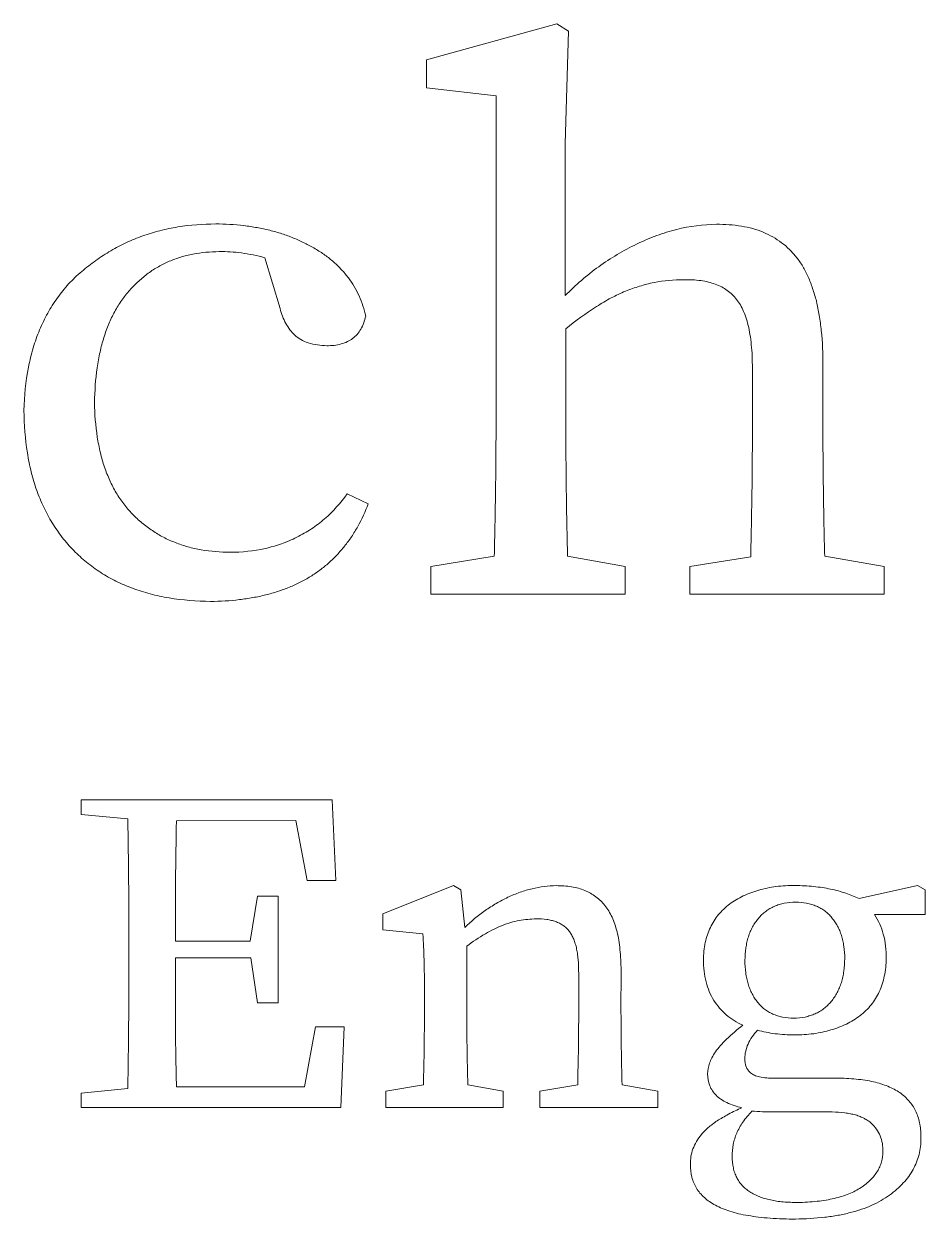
# Model space of a CAD drawing. Header units: inches. Extents: x -4.85 to 4.86, y -2.39 to 1.81.
# Drawn here: x 1.168 to 1.716, y -1.38 to -0.652 of the extents above; entities that cross this region are included whole.
import ezdxf

# ---------------------------------------------------------------- set-up
doc = ezdxf.new("R2010")
doc.units = ezdxf.units.IN
doc.header["$MEASUREMENT"] = 0

msp = doc.modelspace()

# ---------------------------------------------------------------- linework, layer by layer
at = {"color": 7, "linetype": 'Continuous', "lineweight": 18}
for p, q in [((1.49195, -0.65245), (1.41271, -0.67431)), ((1.49916, -0.65679), (1.49195, -0.65245)), ((1.49715, -0.72552), (1.49916, -0.65679)), ((1.41271, -0.67431), (1.41271, -0.69131)), ((1.41271, -0.69131), (1.45503, -0.69617)), ((1.45503, -0.69617), (1.45503, -0.90289)), ((1.49715, -0.81787), (1.49715, -0.72552)), ((1.28641, -0.7911), (1.28646, -0.79103)), ((1.31427, -0.79484), (1.32362, -0.82578)), ((1.49755, -0.90292), (1.49755, -0.83808)), ((1.61107, -0.86386), (1.61114, -0.90289)), ((1.65401, -0.90292), (1.65408, -0.86014)), ((1.37724, -0.94463), (1.36439, -0.93849)), ((1.45394, -0.97649), (1.41529, -0.98288)), ((1.53372, -0.98288), (1.49857, -0.97644)), ((1.61012, -0.97697), (1.57294, -0.98288)), ((1.69123, -0.98288), (1.65511, -0.97644)), ((1.41529, -0.98288), (1.41529, -0.99973)), ((1.53372, -0.99973), (1.53372, -0.98288)), ((1.57294, -0.98288), (1.57294, -0.99973)), ((1.69123, -0.99973), (1.69123, -0.98288)), ((1.41529, -0.99973), (1.53372, -0.99973)), ((1.57294, -0.99973), (1.69123, -0.99973)), ((1.35529, -1.12484), (1.20236, -1.12484)), ((1.20236, -1.12484), (1.20236, -1.13375)), ((1.35744, -1.17408), (1.35529, -1.12484)), ((1.20236, -1.13375), (1.23085, -1.13656)), ((1.26045, -1.1376), (1.33321, -1.13755)), ((1.33321, -1.13755), (1.33995, -1.17408)), ((1.33995, -1.17408), (1.35744, -1.17408)), ((1.42905, -1.17714), (1.38608, -1.19433)), ((1.43359, -1.17962), (1.42905, -1.17714)), ((1.49169, -1.17717), (1.49169, -1.17714)), ((1.71159, -1.17701), (1.6761, -1.18508)), ((1.71624, -1.17962), (1.71159, -1.17701)), ((1.30973, -1.18348), (1.30539, -1.21092)), ((1.32245, -1.18348), (1.30973, -1.18348)), ((1.32245, -1.24859), (1.32245, -1.18348)), ((1.43601, -1.20269), (1.43359, -1.17962)), ((1.71624, -1.1947), (1.71624, -1.17962)), ((1.63741, -1.18716), (1.63741, -1.18712)), ((1.38608, -1.19433), (1.38608, -1.20404)), ((1.68542, -1.19474), (1.71624, -1.1947)), ((1.38608, -1.20404), (1.41054, -1.20652)), ((1.23143, -1.21223), (1.23147, -1.22338)), ((1.30539, -1.21092), (1.25984, -1.21092)), ((1.43723, -1.25425), (1.43723, -1.21397)), ((1.2598, -1.22107), (1.3057, -1.22103)), ((1.3057, -1.22103), (1.30973, -1.24859)), ((1.58124, -1.22238), (1.58128, -1.22236)), ((1.5311, -1.25425), (1.53114, -1.22859)), ((1.50534, -1.23082), (1.50538, -1.25424)), ((1.41143, -1.24101), (1.41147, -1.25424)), ((1.30973, -1.24859), (1.32245, -1.24859)), ((1.34517, -1.2631), (1.33842, -1.29962)), ((1.36266, -1.2631), (1.34517, -1.2631)), ((1.3605, -1.31234), (1.36266, -1.2631)), ((1.66398, -1.2944), (1.62427, -1.2944)), ((1.23082, -1.3006), (1.20236, -1.30342)), ((1.33842, -1.29962), (1.26046, -1.29962)), ((1.41082, -1.2984), (1.38793, -1.30223)), ((1.38793, -1.30223), (1.38793, -1.31234)), ((1.45932, -1.30223), (1.43785, -1.29837)), ((1.45932, -1.31234), (1.45932, -1.30223)), ((1.50473, -1.2984), (1.48173, -1.30223)), ((1.48173, -1.30223), (1.48173, -1.31234)), ((1.55344, -1.30223), (1.53176, -1.29837)), ((1.55344, -1.31234), (1.55344, -1.30223)), ((1.20236, -1.30342), (1.20236, -1.31234)), ((1.20236, -1.31234), (1.3605, -1.31234)), ((1.38793, -1.31234), (1.45932, -1.31234)), ((1.48173, -1.31234), (1.55344, -1.31234)), ((1.62351, -1.31495), (1.65968, -1.31495)), ((1.63863, -1.37005), (1.63866, -1.37005))]:
    msp.add_line(p, q, dxfattribs=at)
for points, knots in [([(1.28438, -0.77425), (1.27665, -0.77431), (1.26519, -0.77506), (1.25046, -0.77824), (1.23997, -0.78134), (1.22998, -0.78544), (1.22039, -0.79042), (1.2113, -0.79637), (1.20266, -0.80307), (1.19467, -0.81061), (1.1878, -0.81921), (1.18183, -0.82855), (1.17694, -0.83879), (1.17297, -0.84981), (1.16913, -0.86615), (1.1678, -0.87897), (1.1676, -0.88777)], [0, 0, 0, 0, 0.126789, 0.187548, 0.246893, 0.305869, 0.364517, 0.423862, 0.483676, 0.543839, 0.603533, 0.663815, 0.725284, 0.7892, 0.855688, 1, 1, 1, 1]), ([(1.37568, -0.8305), (1.37484, -0.8262), (1.3727, -0.82003), (1.3688, -0.81231), (1.36522, -0.80697), (1.36105, -0.80199), (1.35626, -0.79736), (1.35089, -0.79306), (1.34491, -0.78924), (1.33851, -0.78576), (1.33174, -0.78272), (1.32463, -0.78012), (1.31721, -0.77801), (1.30946, -0.77642), (1.29852, -0.77472), (1.29009, -0.77429), (1.28438, -0.77425)], [0, 0, 0, 0, 0.112895, 0.168122, 0.222985, 0.27866, 0.335775, 0.394911, 0.456272, 0.51886, 0.583037, 0.647838, 0.714159, 0.78234, 0.852197, 1, 1, 1, 1]), ([(1.5892, -0.77446), (1.58107, -0.77465), (1.56866, -0.77611), (1.55262, -0.78127), (1.54046, -0.78638), (1.52867, -0.79276), (1.51361, -0.80257), (1.50346, -0.81149), (1.49715, -0.81787)], [0, 0, 0, 0, 0.234211, 0.356399, 0.483689, 0.613104, 0.741577, 1, 1, 1, 1]), ([(1.65408, -0.86014), (1.654, -0.85316), (1.65372, -0.84301), (1.65186, -0.8301), (1.65027, -0.82148), (1.6479, -0.81367), (1.64523, -0.80654), (1.64199, -0.80017), (1.63812, -0.79462), (1.63383, -0.78972), (1.62896, -0.78556), (1.62359, -0.78205), (1.6177, -0.7792), (1.61131, -0.77693), (1.60178, -0.77494), (1.59431, -0.77443), (1.5892, -0.77446)], [0, 0, 0, 0, 0.170003, 0.246154, 0.316879, 0.382904, 0.444253, 0.501875, 0.556092, 0.608353, 0.65989, 0.7112, 0.763894, 0.818745, 0.875657, 1, 1, 1, 1]), ([(1.2106, -0.88308), (1.21073, -0.876), (1.21135, -0.86563), (1.21376, -0.85241), (1.21613, -0.84345), (1.21912, -0.83519), (1.22271, -0.82758), (1.22702, -0.82069), (1.23192, -0.81448), (1.23735, -0.809), (1.24316, -0.80419), (1.24939, -0.80012), (1.25607, -0.79692), (1.26307, -0.79426), (1.27316, -0.7918), (1.28107, -0.79116), (1.28641, -0.7911)], [0, 0, 0, 0, 0.158182, 0.231138, 0.299665, 0.364733, 0.426896, 0.487055, 0.545698, 0.603234, 0.658882, 0.713692, 0.768841, 0.82385, 0.880601, 1, 1, 1, 1]), ([(1.28646, -0.79103), (1.29099, -0.79102), (1.30037, -0.79166), (1.30959, -0.79349), (1.31427, -0.79484)], [0, 0, 0, 0, 0.48228, 1, 1, 1, 1]), ([(1.49755, -0.83808), (1.50348, -0.83316), (1.51253, -0.82664), (1.52484, -0.81926), (1.53363, -0.81513), (1.54239, -0.81205), (1.55416, -0.80897), (1.56329, -0.80823), (1.56936, -0.80822)], [0, 0, 0, 0, 0.290628, 0.420544, 0.541407, 0.656603, 0.770446, 1, 1, 1, 1]), ([(1.56936, -0.80822), (1.57283, -0.80815), (1.57787, -0.80833), (1.58425, -0.80955), (1.58849, -0.81084), (1.59237, -0.81251), (1.59583, -0.81467), (1.59891, -0.81718), (1.6016, -0.82016), (1.60396, -0.82362), (1.60589, -0.82768), (1.60761, -0.83226), (1.60895, -0.83745), (1.60992, -0.84323), (1.61099, -0.85207), (1.61112, -0.85903), (1.61107, -0.86386)], [0, 0, 0, 0, 0.128502, 0.185698, 0.240041, 0.292202, 0.341504, 0.390326, 0.438976, 0.489648, 0.544742, 0.604672, 0.670531, 0.742865, 0.821346, 1, 1, 1, 1]), ([(1.32362, -0.82578), (1.32428, -0.82897), (1.3261, -0.83341), (1.32944, -0.83871), (1.33246, -0.84212), (1.3362, -0.8449), (1.34264, -0.84771), (1.34816, -0.84828), (1.35197, -0.84837)], [0, 0, 0, 0, 0.245832, 0.359906, 0.47275, 0.5879, 0.709861, 1, 1, 1, 1]), ([(1.35197, -0.84837), (1.35493, -0.84843), (1.3593, -0.84805), (1.3645, -0.84606), (1.36781, -0.84414), (1.37058, -0.84155), (1.3737, -0.83719), (1.37498, -0.83321), (1.37568, -0.8305)], [0, 0, 0, 0, 0.273252, 0.395835, 0.509746, 0.623201, 0.741078, 1, 1, 1, 1]), ([(1.1676, -0.88777), (1.16771, -0.89643), (1.16863, -0.9091), (1.17187, -0.92531), (1.17516, -0.93641), (1.1795, -0.94674), (1.18463, -0.95638), (1.19081, -0.96518), (1.1978, -0.97323), (1.20566, -0.98038), (1.21426, -0.98667), (1.22361, -0.99202), (1.23378, -0.99625), (1.24457, -0.99976), (1.26041, -1.00306), (1.2728, -1.00395), (1.28125, -1.00408)], [0, 0, 0, 0, 0.141122, 0.206241, 0.269037, 0.329401, 0.388496, 0.446527, 0.504314, 0.561766, 0.619325, 0.677488, 0.736832, 0.798436, 0.862186, 1, 1, 1, 1]), ([(1.29314, -0.97418), (1.28725, -0.97413), (1.27856, -0.97349), (1.26745, -0.97104), (1.25977, -0.96838), (1.25248, -0.96519), (1.24571, -0.9611), (1.23934, -0.95641), (1.2335, -0.95097), (1.22823, -0.9448), (1.22361, -0.93795), (1.21974, -0.93038), (1.21646, -0.92223), (1.21395, -0.91337), (1.2115, -0.90031), (1.21061, -0.89009), (1.2106, -0.88308)], [0, 0, 0, 0, 0.127115, 0.187216, 0.245006, 0.302309, 0.358622, 0.415206, 0.472598, 0.530473, 0.589967, 0.650504, 0.713656, 0.77923, 0.848898, 1, 1, 1, 1]), ([(1.45503, -0.90289), (1.45498, -0.9085), (1.4549, -0.91716), (1.45484, -0.92908), (1.45454, -0.94801), (1.45426, -0.96388), (1.45394, -0.97649)], [0, 0, 0, 0, 0.228326, 0.352923, 0.485835, 1, 1, 1, 1]), ([(1.49857, -0.97644), (1.49825, -0.96385), (1.49797, -0.94799), (1.49768, -0.92908), (1.49762, -0.91716), (1.49751, -0.90851), (1.49755, -0.90292)], [0, 0, 0, 0, 0.514023, 0.647073, 0.7718, 1, 1, 1, 1]), ([(1.61114, -0.90289), (1.61104, -0.91502), (1.61091, -0.93971), (1.61033, -0.9644), (1.61012, -0.97697)], [0, 0, 0, 0, 0.490978, 1, 1, 1, 1]), ([(1.65511, -0.97644), (1.6548, -0.96396), (1.65426, -0.93946), (1.65411, -0.91495), (1.65401, -0.90292)], [0, 0, 0, 0, 0.509405, 1, 1, 1, 1]), ([(1.36439, -0.93849), (1.36044, -0.94413), (1.35355, -0.95182), (1.34269, -0.96013), (1.33384, -0.96521), (1.32439, -0.96921), (1.31091, -0.97313), (1.30029, -0.9741), (1.29314, -0.97418)], [0, 0, 0, 0, 0.248897, 0.370491, 0.493459, 0.617182, 0.740869, 1, 1, 1, 1]), ([(1.28125, -1.00408), (1.28713, -1.00411), (1.29578, -1.00351), (1.30695, -1.00187), (1.31476, -1.00024), (1.32217, -0.99814), (1.32919, -0.99557), (1.3358, -0.99247), (1.34207, -0.98906), (1.34788, -0.98506), (1.35331, -0.98067), (1.35834, -0.97578), (1.3629, -0.97042), (1.36719, -0.96468), (1.37229, -0.95621), (1.37547, -0.94939), (1.37724, -0.94463)], [0, 0, 0, 0, 0.145718, 0.214378, 0.279764, 0.343367, 0.404986, 0.465001, 0.52404, 0.581796, 0.639649, 0.696804, 0.755307, 0.813904, 0.874354, 1, 1, 1, 1]), ([(1.49169, -1.17714), (1.48673, -1.17723), (1.47924, -1.17817), (1.4695, -1.18111), (1.46221, -1.18418), (1.45512, -1.18792), (1.44604, -1.19369), (1.43986, -1.19893), (1.43601, -1.20269)], [0, 0, 0, 0, 0.236923, 0.359065, 0.485805, 0.614306, 0.742318, 1, 1, 1, 1]), ([(1.53114, -1.22859), (1.53108, -1.22439), (1.53083, -1.21832), (1.52984, -1.21055), (1.5288, -1.2054), (1.52741, -1.2007), (1.52575, -1.19642), (1.52376, -1.19262), (1.52145, -1.18926), (1.51882, -1.18635), (1.5159, -1.18381), (1.51261, -1.18175), (1.50903, -1.18002), (1.50515, -1.17866), (1.49936, -1.17746), (1.49481, -1.17716), (1.49169, -1.17717)], [0, 0, 0, 0, 0.169081, 0.244739, 0.315182, 0.380844, 0.442053, 0.49961, 0.553528, 0.605866, 0.657119, 0.709066, 0.761962, 0.817027, 0.874161, 1, 1, 1, 1]), ([(1.63708, -1.17705), (1.6332, -1.17704), (1.62749, -1.17734), (1.62012, -1.17856), (1.615, -1.17982), (1.61014, -1.18141), (1.60556, -1.18338), (1.60125, -1.18569), (1.59723, -1.18834), (1.59358, -1.19135), (1.59039, -1.19475), (1.58766, -1.1985), (1.58542, -1.2026), (1.58361, -1.20704), (1.58183, -1.21361), (1.58134, -1.21882), (1.58124, -1.22238)], [0, 0, 0, 0, 0.143599, 0.210869, 0.276097, 0.33857, 0.399824, 0.460324, 0.519439, 0.577623, 0.634878, 0.691388, 0.748758, 0.807381, 0.868356, 1, 1, 1, 1]), ([(1.6761, -1.18508), (1.67343, -1.18384), (1.66928, -1.18207), (1.66339, -1.18034), (1.65863, -1.17919), (1.65361, -1.1783), (1.64641, -1.17743), (1.64086, -1.17709), (1.63708, -1.17705)], [0, 0, 0, 0, 0.219795, 0.33637, 0.458487, 0.585322, 0.71727, 1, 1, 1, 1]), ([(1.60655, -1.22266), (1.60658, -1.22013), (1.60683, -1.2164), (1.60772, -1.21161), (1.60861, -1.2083), (1.60975, -1.20519), (1.61113, -1.20226), (1.61284, -1.19958), (1.61469, -1.19704), (1.6168, -1.19475), (1.61915, -1.19278), (1.62169, -1.1911), (1.62444, -1.18971), (1.6274, -1.18861), (1.6317, -1.18748), (1.6351, -1.18721), (1.63741, -1.18716)], [0, 0, 0, 0, 0.143615, 0.210929, 0.275517, 0.337843, 0.39842, 0.458209, 0.517617, 0.576423, 0.633765, 0.690963, 0.748779, 0.807952, 0.86917, 1, 1, 1, 1]), ([(1.63741, -1.18712), (1.63966, -1.18725), (1.64299, -1.18746), (1.6472, -1.18852), (1.65008, -1.18958), (1.65274, -1.19094), (1.65523, -1.19253), (1.65747, -1.19447), (1.65951, -1.19668), (1.66133, -1.19912), (1.66294, -1.20175), (1.66429, -1.20457), (1.66538, -1.20759), (1.66624, -1.2108), (1.66705, -1.21544), (1.66737, -1.21905), (1.66732, -1.22152)], [0, 0, 0, 0, 0.13144, 0.193559, 0.252771, 0.310575, 0.367319, 0.424687, 0.483043, 0.542514, 0.601943, 0.662592, 0.725055, 0.789107, 0.855988, 1, 1, 1, 1]), ([(1.43723, -1.21397), (1.44085, -1.21127), (1.44629, -1.20768), (1.45366, -1.20366), (1.45884, -1.20135), (1.46395, -1.19956), (1.47079, -1.19792), (1.47604, -1.19743), (1.47954, -1.19743)], [0, 0, 0, 0, 0.292551, 0.422674, 0.544191, 0.659856, 0.773146, 1, 1, 1, 1]), ([(1.47954, -1.19743), (1.48166, -1.19738), (1.48475, -1.1975), (1.48867, -1.19823), (1.49129, -1.199), (1.49367, -1.20002), (1.49582, -1.20128), (1.49771, -1.20282), (1.49941, -1.20458), (1.50087, -1.20667), (1.50207, -1.2091), (1.50314, -1.21185), (1.50398, -1.21497), (1.50462, -1.21843), (1.50524, -1.22374), (1.50532, -1.22792), (1.50534, -1.23082)], [0, 0, 0, 0, 0.129551, 0.187736, 0.24306, 0.295399, 0.345567, 0.394488, 0.443723, 0.494301, 0.549151, 0.608707, 0.674047, 0.745723, 0.823328, 1, 1, 1, 1]), ([(1.6926, -1.22148), (1.69258, -1.21654), (1.69166, -1.20711), (1.68787, -1.19842), (1.68542, -1.19474)], [0, 0, 0, 0, 0.529182, 1, 1, 1, 1]), ([(1.41054, -1.20652), (1.41081, -1.21175), (1.41117, -1.21834), (1.4113, -1.22643), (1.41144, -1.23269), (1.41143, -1.2376), (1.41143, -1.24101)], [0, 0, 0, 0, 0.455308, 0.573476, 0.703455, 1, 1, 1, 1]), ([(1.26046, -1.29962), (1.26015, -1.28715), (1.25973, -1.26097), (1.25987, -1.23478), (1.2598, -1.22107)], [0, 0, 0, 0, 0.47642, 1, 1, 1, 1]), ([(1.58128, -1.22236), (1.58124, -1.22689), (1.58202, -1.2335), (1.58467, -1.2417), (1.5875, -1.24704), (1.59096, -1.25181), (1.59661, -1.25735), (1.60165, -1.26056), (1.60529, -1.2622)], [0, 0, 0, 0, 0.275388, 0.400682, 0.521783, 0.640489, 0.75781, 1, 1, 1, 1]), ([(1.66732, -1.22152), (1.66725, -1.22409), (1.66711, -1.22788), (1.66618, -1.23274), (1.66533, -1.23613), (1.6641, -1.23928), (1.66273, -1.24229), (1.66106, -1.24509), (1.65914, -1.24768), (1.65698, -1.24999), (1.65464, -1.25207), (1.65208, -1.25381), (1.64931, -1.25527), (1.6463, -1.25634), (1.64197, -1.25754), (1.63852, -1.25785), (1.63618, -1.25788)], [0, 0, 0, 0, 0.143381, 0.210304, 0.275265, 0.337513, 0.398437, 0.459159, 0.518623, 0.577507, 0.63487, 0.692575, 0.749763, 0.808647, 0.869759, 1, 1, 1, 1]), ([(1.63679, -1.26803), (1.64067, -1.26797), (1.64639, -1.26773), (1.65375, -1.26643), (1.65888, -1.26514), (1.66373, -1.2635), (1.66833, -1.26151), (1.67263, -1.2591), (1.67665, -1.25637), (1.6803, -1.25328), (1.68349, -1.2498), (1.68622, -1.24596), (1.68846, -1.24175), (1.69021, -1.23717), (1.69201, -1.23045), (1.6925, -1.22511), (1.6926, -1.22148)], [0, 0, 0, 0, 0.142076, 0.20871, 0.27336, 0.335322, 0.396117, 0.456447, 0.515484, 0.573686, 0.631058, 0.68777, 0.745838, 0.805036, 0.866798, 1, 1, 1, 1]), ([(1.63618, -1.25788), (1.63393, -1.25784), (1.63062, -1.25753), (1.62642, -1.25647), (1.62353, -1.25542), (1.62089, -1.25403), (1.61844, -1.25237), (1.6162, -1.25042), (1.6142, -1.24815), (1.6124, -1.24567), (1.61086, -1.24295), (1.6095, -1.24008), (1.60845, -1.23697), (1.6076, -1.23368), (1.60676, -1.22891), (1.60655, -1.2252), (1.60655, -1.22266)], [0, 0, 0, 0, 0.130238, 0.190924, 0.249495, 0.307033, 0.362944, 0.420203, 0.477981, 0.536976, 0.596711, 0.658123, 0.720386, 0.78602, 0.853722, 1, 1, 1, 1]), ([(1.41147, -1.25424), (1.41141, -1.26143), (1.41132, -1.27615), (1.41099, -1.29087), (1.41082, -1.2984)], [0, 0, 0, 0, 0.488603, 1, 1, 1, 1]), ([(1.43785, -1.29837), (1.43764, -1.29081), (1.43748, -1.2813), (1.4373, -1.26995), (1.43727, -1.2628), (1.4372, -1.25761), (1.43723, -1.25425)], [0, 0, 0, 0, 0.514026, 0.647075, 0.771801, 1, 1, 1, 1]), ([(1.50538, -1.25424), (1.50532, -1.2615), (1.50523, -1.27622), (1.50491, -1.29094), (1.50473, -1.2984)], [0, 0, 0, 0, 0.493217, 1, 1, 1, 1]), ([(1.53176, -1.29837), (1.53157, -1.29088), (1.53125, -1.27617), (1.53116, -1.26147), (1.5311, -1.25425)], [0, 0, 0, 0, 0.509405, 1, 1, 1, 1]), ([(1.60529, -1.2622), (1.6018, -1.26485), (1.59704, -1.26883), (1.59165, -1.27443), (1.58869, -1.27818), (1.58648, -1.28177), (1.58452, -1.28618), (1.58376, -1.28958), (1.58385, -1.29179)], [0, 0, 0, 0, 0.347873, 0.492222, 0.616846, 0.726841, 0.825947, 1, 1, 1, 1]), ([(1.60655, -1.28246), (1.60649, -1.27942), (1.60803, -1.27304), (1.6118, -1.26767), (1.61417, -1.26522)], [0, 0, 0, 0, 0.46904, 1, 1, 1, 1]), ([(1.61417, -1.26522), (1.6177, -1.26611), (1.62519, -1.26763), (1.63282, -1.26798), (1.63679, -1.26803)], [0, 0, 0, 0, 0.47802, 1, 1, 1, 1]), ([(1.62427, -1.2944), (1.62132, -1.29438), (1.61721, -1.2942), (1.61245, -1.29276), (1.61, -1.29135), (1.60837, -1.28948), (1.60673, -1.28665), (1.60649, -1.28411), (1.60655, -1.28246)], [0, 0, 0, 0, 0.361715, 0.495988, 0.604647, 0.70093, 0.795977, 1, 1, 1, 1]), ([(1.58385, -1.29179), (1.58384, -1.29424), (1.58441, -1.2979), (1.58671, -1.30217), (1.58902, -1.30496), (1.59199, -1.30741), (1.59712, -1.31024), (1.60151, -1.31166), (1.60463, -1.31238)], [0, 0, 0, 0, 0.230702, 0.33922, 0.451684, 0.569541, 0.698757, 1, 1, 1, 1]), ([(1.71371, -1.33096), (1.71377, -1.32813), (1.71347, -1.32398), (1.71225, -1.31871), (1.71094, -1.31515), (1.70922, -1.31185), (1.70708, -1.30885), (1.70452, -1.30616), (1.70162, -1.30367), (1.69826, -1.30157), (1.69455, -1.29968), (1.69041, -1.2981), (1.68588, -1.29681), (1.68097, -1.29574), (1.67363, -1.29478), (1.66792, -1.29442), (1.66398, -1.2944)], [0, 0, 0, 0, 0.120997, 0.176357, 0.230055, 0.282396, 0.334315, 0.386771, 0.440619, 0.496377, 0.555444, 0.618161, 0.684523, 0.756216, 0.832241, 1, 1, 1, 1]), ([(1.60463, -1.31238), (1.60188, -1.31361), (1.59789, -1.31545), (1.59301, -1.31832), (1.58971, -1.32027), (1.58685, -1.32238), (1.58424, -1.3244), (1.58199, -1.32648), (1.57948, -1.32925), (1.57697, -1.33284), (1.57409, -1.33885), (1.57327, -1.34376), (1.57337, -1.34698)], [0, 0, 0, 0, 0.182603, 0.26502, 0.342073, 0.413873, 0.479933, 0.541539, 0.599108, 0.705287, 0.80522, 1, 1, 1, 1]), ([(1.59876, -1.34205), (1.59874, -1.33959), (1.5991, -1.33594), (1.60026, -1.33122), (1.60148, -1.32779), (1.60319, -1.32444), (1.60608, -1.31978), (1.60885, -1.31655), (1.61083, -1.31442)], [0, 0, 0, 0, 0.238255, 0.353487, 0.469639, 0.590297, 0.717386, 1, 1, 1, 1]), ([(1.65968, -1.31495), (1.66225, -1.315), (1.66597, -1.31519), (1.67068, -1.31601), (1.67382, -1.3167), (1.67667, -1.3177), (1.67922, -1.31887), (1.68152, -1.32021), (1.68408, -1.32233), (1.68675, -1.32531), (1.68989, -1.33092), (1.69063, -1.33577), (1.69056, -1.33899)], [0, 0, 0, 0, 0.173512, 0.25078, 0.32337, 0.390432, 0.454097, 0.512976, 0.56975, 0.677696, 0.781658, 1, 1, 1, 1]), ([(1.63741, -1.38016), (1.64337, -1.38011), (1.65204, -1.37959), (1.66313, -1.37801), (1.67058, -1.37637), (1.67746, -1.37435), (1.68375, -1.37191), (1.68948, -1.36906), (1.69456, -1.36575), (1.69907, -1.36217), (1.70295, -1.35831), (1.70631, -1.35431), (1.70902, -1.35004), (1.71111, -1.34556), (1.71317, -1.33927), (1.71372, -1.3343), (1.71371, -1.33096)], [0, 0, 0, 0, 0.177024, 0.257321, 0.332465, 0.403148, 0.469796, 0.532554, 0.592619, 0.649424, 0.703317, 0.754587, 0.804258, 0.852785, 0.901117, 1, 1, 1, 1]), ([(1.69056, -1.33899), (1.69049, -1.34113), (1.69017, -1.34434), (1.6887, -1.34833), (1.68722, -1.35117), (1.68532, -1.35387), (1.68303, -1.35645), (1.68031, -1.35886), (1.6772, -1.3611), (1.67369, -1.36313), (1.66979, -1.36493), (1.66553, -1.36648), (1.66086, -1.36767), (1.65585, -1.36871), (1.64841, -1.36967), (1.64263, -1.37004), (1.63866, -1.37005)], [0, 0, 0, 0, 0.0959061, 0.1424635, 0.189797, 0.2387251, 0.2899902, 0.3438314, 0.400888, 0.46139, 0.5250644, 0.5929778, 0.6640841, 0.7404212, 0.822048, 0.999515, 0.999515, 0.999515, 0.999515]), ([(1.63863, -1.37005), (1.63571, -1.37003), (1.63143, -1.36996), (1.62593, -1.3693), (1.62217, -1.36854), (1.61862, -1.36769), (1.61534, -1.36653), (1.61231, -1.36518), (1.60952, -1.36365), (1.60702, -1.36185), (1.60483, -1.35979), (1.60297, -1.35746), (1.60152, -1.35484), (1.60026, -1.35203), (1.59911, -1.34776), (1.59879, -1.34438), (1.59876, -1.34205)], [0.0005872, 0.0005872, 0.0005872, 0.0005872, 0.1588805, 0.2315079, 0.3004664, 0.3664782, 0.4288267, 0.4884286, 0.5457301, 0.6010569, 0.654655, 0.7080761, 0.7614516, 0.816798, 0.87409, 1, 1, 1, 1]), ([(1.57337, -1.34698), (1.57338, -1.34956), (1.57368, -1.35341), (1.57532, -1.35818), (1.57701, -1.36142), (1.57915, -1.36445), (1.58184, -1.36717), (1.58496, -1.3697), (1.58864, -1.37187), (1.5928, -1.37386), (1.59754, -1.37553), (1.60281, -1.37703), (1.60866, -1.3781), (1.61505, -1.37907), (1.62468, -1.37992), (1.63221, -1.3802), (1.63741, -1.38016)], [0, 0, 0, 0, 0.096203, 0.141552, 0.186494, 0.23175, 0.278886, 0.328093, 0.380658, 0.437123, 0.499417, 0.567043, 0.640621, 0.720243, 0.806965, 1, 1, 1, 1])]:
    msp.add_open_spline(points, degree=3, knots=knots, dxfattribs=at)
for points in [[(1.23085, -1.13656), (1.23132, -1.16178), (1.23151, -1.187), (1.23143, -1.21223)], [(1.25984, -1.21092), (1.25975, -1.18648), (1.25995, -1.16204), (1.26045, -1.1376)], [(1.23147, -1.22338), (1.23153, -1.24912), (1.23131, -1.27486), (1.23082, -1.3006)], [(1.61083, -1.31442), (1.61505, -1.31473), (1.61927, -1.31491), (1.62351, -1.31495)]]:
    msp.add_open_spline(points, degree=3, dxfattribs=at)

doc.saveas('drawing.dxf')
